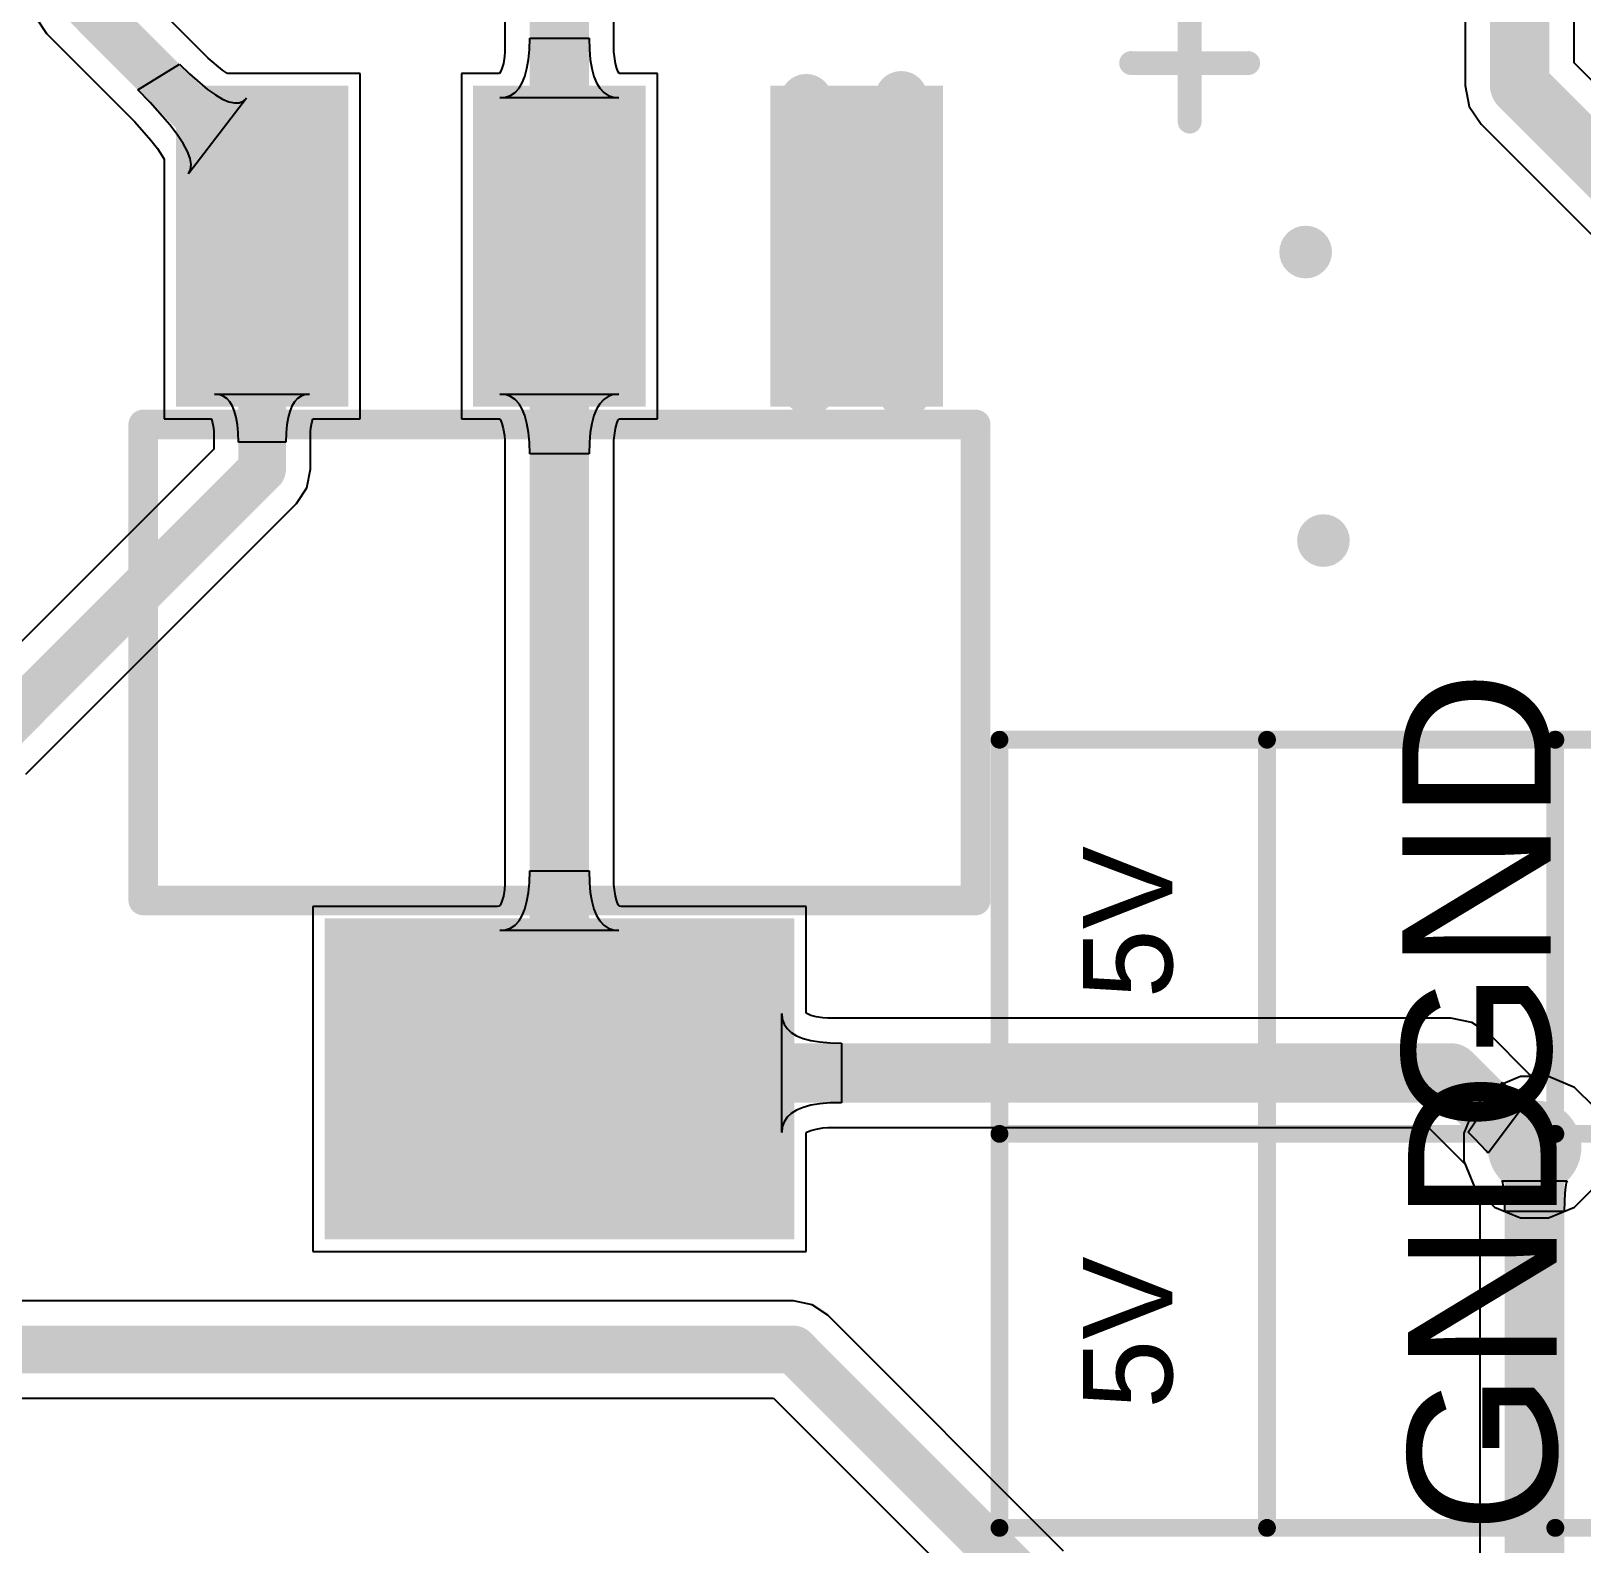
# Model space of a CAD drawing. Header units: millimetres. Extents: x -27 to 79, y -14 to 66.
# Drawn here: x 8.69 to 21.94, y 6.54 to 19.46 of the extents above; entities that cross this region are included whole.
import ezdxf

# ---------------------------------------------------------------- set-up
doc = ezdxf.new("R2010")
doc.units = ezdxf.units.MM
for name, color, linetype in [('BottomLayer', 5, 'Continuous'), ('Mechanical15', 56, 'Continuous'), ('TopLayer', 1, 'Continuous'), ('TopOverlay', 2, 'Continuous'), ('TopPaste', 8, 'Continuous'), ('TopSolder', 216, 'Continuous'), ('ViaHoleLayer', 16, 'Continuous')]:
    doc.layers.add(name, color=color, linetype=linetype)
doc.styles.add('Arial', font='arial.ttf', dxfattribs={"height": 0.2})

msp = doc.modelspace()

# ---------------------------------------------------------------- hatches: boundary and pattern name
at = {"layer": 'BottomLayer'}
h = msp.add_hatch(color=5, dxfattribs=at)
edge = h.paths.add_edge_path()
edge.add_arc((15.315, 18.871), 0.225, 0, 360)
h = msp.add_hatch(color=5, dxfattribs=at)
edge = h.paths.add_edge_path()
edge.add_arc((16.127, 18.896), 0.225, 0, 360)
h = msp.add_hatch(color=5, dxfattribs=at)
edge = h.paths.add_edge_path()
edge.add_arc((19.582, 17.575), 0.225, 0, 360)
h = msp.add_hatch(color=5, dxfattribs=at)
edge = h.paths.add_edge_path()
edge.add_arc((15.34, 16.407), 0.225, 0, 360)
h = msp.add_hatch(color=5, dxfattribs=at)
edge = h.paths.add_edge_path()
edge.add_arc((16.153, 16.381), 0.225, 0, 360)
h = msp.add_hatch(color=5, dxfattribs=at)
edge = h.paths.add_edge_path()
edge.add_arc((19.734, 15.111), 0.225, 0, 360)
h = msp.add_hatch(color=5, dxfattribs=at)
edge = h.paths.add_edge_path()
edge.add_arc((21.538, 9.93), 0.4, 0, 360)
at = {"layer": 'TopLayer'}
h = msp.add_hatch(color=1, dxfattribs=at)
edge = h.paths.add_edge_path()
edge.add_arc((15.315, 18.871), 0.225, 0, 360)
h = msp.add_hatch(color=1, dxfattribs=at)
edge = h.paths.add_edge_path()
edge.add_arc((16.127, 18.896), 0.225, 0, 360)
for points in [[(11.301, 16.356), (10.031, 16.356), (10.031, 18.896), (11.301, 18.896)], [(13.841, 16.356), (12.571, 16.356), (12.571, 18.896), (13.841, 18.896)], [(16.381, 16.356), (15.111, 16.356), (15.111, 18.896), (16.381, 18.896)], [(15.111, 9.244), (11.301, 9.244), (11.301, 11.784), (15.111, 11.784)]]:
    msp.add_hatch(color=1, dxfattribs=at).paths.add_polyline_path(points)
h = msp.add_hatch(color=1, dxfattribs=at)
edge = h.paths.add_edge_path()
edge.add_arc((19.582, 17.575), 0.225, 0, 360)
h = msp.add_hatch(color=1, dxfattribs=at)
edge = h.paths.add_edge_path()
edge.add_arc((15.34, 16.407), 0.225, 0, 360)
h = msp.add_hatch(color=1, dxfattribs=at)
edge = h.paths.add_edge_path()
edge.add_arc((16.153, 16.381), 0.225, 0, 360)
h = msp.add_hatch(color=1, dxfattribs=at)
edge = h.paths.add_edge_path()
edge.add_arc((19.734, 15.111), 0.225, 0, 360)
h = msp.add_hatch(color=1, dxfattribs=at)
edge = h.paths.add_edge_path()
edge.add_arc((21.538, 9.93), 0.4, 0, 360)
at = {"layer": 'TopPaste'}
for points in [[(11.301, 16.356), (10.031, 16.356), (10.031, 18.896), (11.301, 18.896)], [(13.841, 16.356), (12.571, 16.356), (12.571, 18.896), (13.841, 18.896)], [(16.381, 16.356), (15.111, 16.356), (15.111, 18.896), (16.381, 18.896)], [(15.111, 9.244), (11.301, 9.244), (11.301, 11.784), (15.111, 11.784)]]:
    msp.add_hatch(color=8, dxfattribs=at).paths.add_polyline_path(points)
at = {"layer": 'TopSolder'}
for points in [[(11.403, 16.254), (9.929, 16.254), (9.929, 18.997), (11.403, 18.997)], [(13.943, 16.254), (12.469, 16.254), (12.469, 18.997), (13.943, 18.997)], [(16.483, 16.254), (15.009, 16.254), (15.009, 18.997), (16.483, 18.997)], [(15.213, 9.142), (11.199, 9.142), (11.199, 11.885), (15.213, 11.885)]]:
    msp.add_hatch(color=216, dxfattribs=at).paths.add_polyline_path(points)
at = {"layer": 'ViaHoleLayer'}
h = msp.add_hatch(color=16, dxfattribs=at)
edge = h.paths.add_edge_path()
edge.add_arc((15.315, 18.871), 0.1, 0, 360)
h = msp.add_hatch(color=16, dxfattribs=at)
edge = h.paths.add_edge_path()
edge.add_arc((16.127, 18.896), 0.1, 0, 360)
h = msp.add_hatch(color=16, dxfattribs=at)
edge = h.paths.add_edge_path()
edge.add_arc((19.582, 17.575), 0.1, 0, 360)
h = msp.add_hatch(color=16, dxfattribs=at)
edge = h.paths.add_edge_path()
edge.add_arc((15.34, 16.407), 0.1, 0, 360)
h = msp.add_hatch(color=16, dxfattribs=at)
edge = h.paths.add_edge_path()
edge.add_arc((16.153, 16.381), 0.1, 0, 360)
h = msp.add_hatch(color=16, dxfattribs=at)
edge = h.paths.add_edge_path()
edge.add_arc((19.734, 15.111), 0.1, 0, 360)
h = msp.add_hatch(color=16, dxfattribs=at)
edge = h.paths.add_edge_path()
edge.add_arc((21.538, 9.93), 0.2, 0, 360)

# ---------------------------------------------------------------- linework, layer by layer
at = {"layer": 'BottomLayer'}
for p, q in [((21.418, 10.533), (21.196, 10.441)), ((21.658, 10.533), (21.418, 10.533)), ((21.879, 10.441), (21.658, 10.533)), ((21.196, 10.441), (21.026, 10.272)), ((22.049, 10.272), (21.879, 10.441)), ((21.026, 10.272), (20.934, 10.05)), ((20.934, 10.05), (20.934, 9.81)), ((20.934, 9.81), (21.026, 9.588)), ((21.026, 9.588), (21.068, 9.547)), ((21.068, 9.547), (21.071, 9.489)), ((21.263, 9.637), (21.258, 9.644)), ((21.258, 9.644), (21.818, 9.644)), ((21.267, 9.626), (21.263, 9.637)), ((21.271, 9.61), (21.267, 9.626)), ((21.283, 9.426), (21.271, 9.61)), ((21.801, 9.59), (21.796, 9.537)), ((21.804, 9.61), (21.801, 9.59)), ((21.808, 9.626), (21.804, 9.61)), ((21.813, 9.637), (21.808, 9.626)), ((21.818, 9.644), (21.813, 9.637)), ((21.071, 9.489), (21.071, 3.732)), ((21.284, 9.381), (21.283, 9.426)), ((21.793, 9.467), (21.792, 9.381)), ((21.796, 9.537), (21.793, 9.467)), ((21.792, 9.381), (21.284, 9.381))]:
    msp.add_line(p, q, dxfattribs=at)
at = {"layer": 'BottomLayer', "const_width": 0.508}
msp.add_lwpolyline([(21.538, 3.732), (21.538, 9.93)], dxfattribs=at)
at = {"layer": 'BottomLayer', "const_width": 0.254}
msp.add_lwpolyline([(21.411, 9.93, 1), (21.665, 9.93, 1)], format="xyb", close=True, dxfattribs=at)
at = {"layer": 'Mechanical15', "const_width": 0.203}
for points in [[(18.591, 18.689), (18.591, 19.689)], [(18.091, 19.189), (19.091, 19.189)]]:
    msp.add_lwpolyline(points, dxfattribs=at)
at = {"layer": 'Mechanical15', "const_width": 0.102}
for points in [[(18.04, 19.189, 1), (18.142, 19.189, 1)], [(19.04, 19.189, 1), (19.142, 19.189, 1)], [(18.54, 18.689, 1), (18.642, 18.689, 1)]]:
    msp.add_lwpolyline(points, format="xyb", close=True, dxfattribs=at)
at = {"layer": 'TopLayer'}
for p, q in [((21.877, 19.191), (21.877, 21.69)), ((20.944, 21.006), (20.944, 18.998)), ((12.74, 20.794), (12.74, 19.286)), ((13.672, 19.286), (13.672, 20.788)), ((10.205, 19.232), (9.534, 19.903)), ((8.734, 19.576), (8.824, 19.441)), ((8.824, 19.441), (9.577, 18.688)), ((12.95, 19.304), (12.952, 19.401)), ((12.952, 19.401), (13.46, 19.401)), ((13.46, 19.401), (13.463, 19.304)), ((10.327, 19.128), (10.205, 19.232)), ((12.736, 19.244), (12.727, 19.186)), ((12.74, 19.286), (12.736, 19.244)), ((12.929, 19.142), (12.942, 19.218)), ((12.942, 19.218), (12.95, 19.304)), ((13.463, 19.304), (13.47, 19.218)), ((13.47, 19.218), (13.483, 19.142)), ((13.676, 19.244), (13.672, 19.286)), ((13.686, 19.186), (13.676, 19.244)), ((9.603, 18.961), (9.959, 19.18)), ((9.959, 19.18), (10.046, 19.096)), ((10.046, 19.096), (10.2, 18.964)), ((10.369, 19.099), (10.327, 19.128)), ((11.504, 19.099), (10.369, 19.099)), ((11.504, 16.152), (11.504, 19.099)), ((12.678, 19.099), (12.368, 19.099)), ((12.368, 19.099), (12.368, 16.152)), ((12.695, 19.101), (12.678, 19.099)), ((12.703, 19.113), (12.695, 19.101)), ((12.715, 19.142), (12.703, 19.113)), ((12.727, 19.186), (12.715, 19.142)), ((12.911, 19.075), (12.929, 19.142)), ((13.483, 19.142), (13.501, 19.075)), ((13.697, 19.142), (13.686, 19.186)), ((13.709, 19.113), (13.697, 19.142)), ((13.717, 19.101), (13.709, 19.113)), ((13.734, 19.099), (13.717, 19.101)), ((14.044, 19.099), (13.734, 19.099)), ((14.044, 16.152), (14.044, 19.099)), ((23.465, 17.603), (21.877, 19.191)), ((9.708, 18.853), (9.603, 18.961)), ((10.2, 18.964), (10.267, 18.917)), ((12.828, 18.938), (12.861, 18.974)), ((12.861, 18.974), (12.889, 19.02)), ((12.889, 19.02), (12.911, 19.075)), ((13.501, 19.075), (13.524, 19.02)), ((13.524, 19.02), (13.551, 18.974)), ((13.551, 18.974), (13.585, 18.938)), ((20.944, 18.998), (20.98, 18.819)), ((9.876, 18.662), (9.708, 18.853)), ((10.533, 18.89), (10.037, 18.242)), ((10.267, 18.917), (10.328, 18.882)), ((10.328, 18.882), (10.382, 18.859)), ((10.382, 18.859), (10.43, 18.848)), ((10.43, 18.848), (10.471, 18.85)), ((10.471, 18.85), (10.505, 18.863)), ((10.505, 18.863), (10.533, 18.89)), ((12.698, 18.893), (12.746, 18.898)), ((13.714, 18.893), (12.698, 18.893)), ((12.746, 18.898), (12.789, 18.913)), ((12.789, 18.913), (12.828, 18.938)), ((13.585, 18.938), (13.623, 18.913)), ((13.623, 18.913), (13.666, 18.898)), ((13.666, 18.898), (13.714, 18.893)), ((20.98, 18.819), (21.081, 18.668)), ((9.577, 18.688), (9.716, 18.531)), ((9.94, 18.578), (9.876, 18.662)), ((9.99, 18.503), (9.94, 18.578)), ((21.081, 18.668), (22.942, 16.807)), ((9.716, 18.531), (9.771, 18.458)), ((9.771, 18.458), (9.812, 18.396)), ((10.027, 18.435), (9.99, 18.503)), ((10.05, 18.375), (10.027, 18.435)), ((9.812, 18.396), (9.828, 18.367)), ((9.828, 18.367), (9.828, 16.152)), ((10.059, 18.323), (10.05, 18.375)), ((10.055, 18.279), (10.059, 18.323)), ((10.037, 18.242), (10.055, 18.279)), ((10.298, 16.358), (10.26, 16.362)), ((10.26, 16.362), (11.072, 16.362)), ((10.333, 16.345), (10.298, 16.358)), ((10.363, 16.325), (10.333, 16.345)), ((10.39, 16.296), (10.363, 16.325)), ((10.969, 16.325), (10.942, 16.296)), ((10.999, 16.345), (10.969, 16.325)), ((11.034, 16.358), (10.999, 16.345)), ((11.072, 16.362), (11.034, 16.358)), ((12.746, 16.357), (12.698, 16.362)), ((12.698, 16.362), (13.714, 16.362)), ((12.789, 16.341), (12.746, 16.357)), ((12.828, 16.316), (12.789, 16.341)), ((12.861, 16.28), (12.828, 16.316)), ((13.585, 16.316), (13.551, 16.28)), ((13.623, 16.341), (13.585, 16.316)), ((13.666, 16.357), (13.623, 16.341)), ((13.714, 16.362), (13.666, 16.357)), ((10.412, 16.259), (10.39, 16.296)), ((10.43, 16.214), (10.412, 16.259)), ((10.445, 16.161), (10.43, 16.214)), ((10.902, 16.214), (10.888, 16.161)), ((10.92, 16.259), (10.902, 16.214)), ((10.942, 16.296), (10.92, 16.259)), ((12.889, 16.234), (12.861, 16.28)), ((12.911, 16.178), (12.889, 16.234)), ((12.929, 16.111), (12.911, 16.178)), ((13.501, 16.178), (13.483, 16.111)), ((13.524, 16.234), (13.501, 16.178)), ((13.551, 16.28), (13.524, 16.234)), ((9.828, 16.152), (10.232, 16.152)), ((10.232, 16.152), (10.234, 16.148)), ((10.234, 16.148), (10.242, 16.117)), ((10.242, 16.117), (10.249, 16.074)), ((10.249, 16.074), (10.252, 16.043)), ((10.252, 16.043), (10.252, 15.892)), ((10.455, 16.1), (10.445, 16.161)), ((10.461, 16.03), (10.455, 16.1)), ((10.877, 16.1), (10.871, 16.03)), ((10.888, 16.161), (10.877, 16.1)), ((11.08, 16.043), (11.083, 16.074)), ((11.08, 15.721), (11.08, 16.043)), ((11.083, 16.074), (11.09, 16.117)), ((11.09, 16.117), (11.099, 16.148)), ((11.099, 16.148), (11.1, 16.152)), ((11.1, 16.152), (11.504, 16.152)), ((12.368, 16.152), (12.696, 16.152)), ((12.696, 16.152), (12.703, 16.141)), ((12.703, 16.141), (12.715, 16.112)), ((12.715, 16.112), (12.726, 16.068)), ((12.726, 16.068), (12.736, 16.009)), ((12.942, 16.035), (12.929, 16.111)), ((13.483, 16.111), (13.47, 16.035)), ((13.676, 16.009), (13.686, 16.068)), ((13.686, 16.068), (13.697, 16.112)), ((13.697, 16.112), (13.709, 16.141)), ((13.709, 16.141), (13.716, 16.152)), ((13.716, 16.152), (14.044, 16.152)), ((10.463, 15.952), (10.461, 16.03)), ((10.869, 15.952), (10.463, 15.952)), ((10.871, 16.03), (10.869, 15.952)), ((12.736, 16.009), (12.74, 15.967)), ((12.74, 15.967), (12.74, 12.174)), ((12.95, 15.948), (12.942, 16.035)), ((12.952, 15.851), (12.95, 15.948)), ((13.463, 15.948), (13.46, 15.851)), ((13.47, 16.035), (13.463, 15.948)), ((13.672, 15.967), (13.676, 16.009)), ((13.672, 12.174), (13.672, 15.967)), ((10.252, 15.892), (8.183, 13.824)), ((13.46, 15.851), (12.952, 15.851)), ((11.049, 15.562), (11.08, 15.721)), ((10.959, 15.428), (11.049, 15.562)), ((8.648, 13.117), (10.959, 15.428)), ((12.942, 12.106), (12.95, 12.192)), ((12.95, 12.192), (12.952, 12.289)), ((12.952, 12.289), (13.46, 12.289)), ((13.46, 12.289), (13.463, 12.192)), ((13.463, 12.192), (13.47, 12.106)), ((12.727, 12.074), (12.715, 12.03)), ((12.736, 12.132), (12.727, 12.074)), ((12.74, 12.174), (12.736, 12.132)), ((12.929, 12.03), (12.942, 12.106)), ((13.47, 12.106), (13.483, 12.03)), ((13.676, 12.132), (13.672, 12.174)), ((13.686, 12.074), (13.676, 12.132)), ((13.697, 12.03), (13.686, 12.074)), ((12.678, 11.987), (11.098, 11.987)), ((11.098, 11.987), (11.098, 9.04)), ((12.695, 11.989), (12.678, 11.987)), ((12.703, 12.001), (12.695, 11.989)), ((12.715, 12.03), (12.703, 12.001)), ((12.889, 11.908), (12.911, 11.963)), ((12.911, 11.963), (12.929, 12.03)), ((13.483, 12.03), (13.501, 11.963)), ((13.501, 11.963), (13.524, 11.908)), ((13.709, 12.001), (13.697, 12.03)), ((13.717, 11.989), (13.709, 12.001)), ((13.734, 11.987), (13.717, 11.989)), ((15.314, 11.987), (13.734, 11.987)), ((15.314, 11.075), (15.314, 11.987)), ((12.746, 11.786), (12.789, 11.801)), ((12.789, 11.801), (12.828, 11.826)), ((12.828, 11.826), (12.861, 11.862)), ((12.861, 11.862), (12.889, 11.908)), ((13.524, 11.908), (13.551, 11.862)), ((13.551, 11.862), (13.585, 11.826)), ((13.585, 11.826), (13.623, 11.801)), ((13.623, 11.801), (13.666, 11.786)), ((12.698, 11.781), (12.746, 11.786)), ((13.714, 11.781), (12.698, 11.781)), ((13.666, 11.786), (13.714, 11.781)), ((15.105, 10.056), (15.105, 11.072)), ((15.105, 11.072), (15.11, 11.024)), ((15.11, 11.024), (15.125, 10.981)), ((15.326, 11.068), (15.314, 11.075)), ((15.355, 11.056), (15.326, 11.068)), ((15.399, 11.044), (15.355, 11.056)), ((15.458, 11.034), (15.399, 11.044)), ((15.5, 11.031), (15.458, 11.034)), ((20.824, 11.031), (15.5, 11.031)), ((21.002, 10.995), (20.824, 11.031)), ((15.125, 10.981), (15.151, 10.943)), ((15.151, 10.943), (15.187, 10.91)), ((15.187, 10.91), (15.233, 10.882)), ((15.233, 10.882), (15.289, 10.859)), ((21.154, 10.894), (21.002, 10.995)), ((21.487, 10.56), (21.154, 10.894)), ((15.289, 10.859), (15.355, 10.841)), ((15.355, 10.841), (15.432, 10.829)), ((15.432, 10.829), (15.519, 10.821)), ((15.519, 10.821), (15.616, 10.818)), ((15.616, 10.818), (15.616, 10.31)), ((20.97, 10.059), (21.262, 10.485)), ((21.262, 10.485), (21.295, 10.454)), ((21.519, 10.533), (21.487, 10.56)), ((21.658, 10.533), (21.519, 10.533)), ((21.879, 10.441), (21.658, 10.533)), ((21.295, 10.454), (21.4, 10.362)), ((21.4, 10.362), (21.42, 10.347)), ((21.42, 10.347), (21.438, 10.337)), ((21.438, 10.337), (21.454, 10.329)), ((22.049, 10.272), (21.879, 10.441)), ((15.187, 10.219), (15.151, 10.186)), ((15.233, 10.247), (15.187, 10.219)), ((15.289, 10.27), (15.233, 10.247)), ((15.355, 10.288), (15.289, 10.27)), ((15.432, 10.3), (15.355, 10.288)), ((15.519, 10.308), (15.432, 10.3)), ((15.616, 10.31), (15.519, 10.308)), ((21.478, 10.325), (21.141, 9.878)), ((21.454, 10.329), (21.467, 10.326)), ((21.467, 10.326), (21.478, 10.325)), ((15.11, 10.105), (15.105, 10.056)), ((15.125, 10.148), (15.11, 10.105)), ((15.151, 10.186), (15.125, 10.148)), ((15.326, 10.061), (15.355, 10.073)), ((15.355, 10.073), (15.399, 10.085)), ((15.399, 10.085), (15.458, 10.095)), ((15.458, 10.095), (15.5, 10.098)), ((15.5, 10.098), (20.631, 10.098)), ((20.631, 10.098), (20.945, 9.784)), ((15.314, 10.054), (15.326, 10.061)), ((15.314, 9.04), (15.314, 10.054)), ((21.031, 9.998), (20.97, 10.059)), ((21.125, 9.899), (21.031, 9.998)), ((21.134, 9.889), (21.125, 9.899)), ((21.139, 9.882), (21.134, 9.889)), ((21.141, 9.878), (21.139, 9.882)), ((20.945, 9.784), (21.026, 9.588)), ((21.026, 9.588), (21.196, 9.418)), ((21.879, 9.418), (22.049, 9.588)), ((21.196, 9.418), (21.418, 9.327)), ((21.658, 9.327), (21.879, 9.418)), ((21.418, 9.327), (21.658, 9.327)), ((11.098, 9.04), (15.314, 9.04)), ((15.206, 8.617), (2.278, 8.617)), ((15.365, 8.585), (15.206, 8.617)), ((15.499, 8.496), (15.365, 8.585)), ((17.514, 6.481), (15.499, 8.496)), ((2.107, 7.788), (15.035, 7.788)), ((15.035, 7.788), (16.91, 5.913))]:
    msp.add_line(p, q, dxfattribs=at)
for points, const_width in [([(21.411, 18.998), (21.411, 21.69)], 0.508), ([(13.206, 17.626), (13.206, 21.431)], 0.508), ([(9.117, 19.734), (10.159, 18.692)], 0.406), ([(21.411, 18.998), (23.272, 17.137)], 0.508), ([(10.159, 18.692), (10.234, 18.692)], 0.406), ([(10.234, 18.692), (10.666, 18.261)], 0.406), ([(10.666, 15.721), (10.666, 18.261)], 0.406), ([(13.206, 10.514), (13.206, 17.626)], 0.508), ([(8.355, 13.41), (10.666, 15.721)], 0.406), ([(13.206, 10.514), (13.257, 10.564)], 0.508), ([(13.257, 10.564), (20.824, 10.564)], 0.508), ([(20.824, 10.564), (21.459, 9.93)], 0.508), ([(21.459, 9.93), (21.538, 9.93)], 0.508), ([(2.107, 8.203), (15.206, 8.203)], 0.406), ([(15.206, 8.203), (17.779, 5.63)], 0.406)]:
    msp.add_lwpolyline(points, dxfattribs=dict(at, const_width=const_width))
for points, const_width in [([(21.284, 18.998, 1), (21.538, 18.998, 1)], 0.254), ([(21.284, 18.998, 1), (21.538, 18.998, 1)], 0.254), ([(10.057, 18.692, 1), (10.26, 18.692, 1)], 0.203), ([(10.057, 18.692, 1), (10.26, 18.692, 1)], 0.203), ([(10.133, 18.692, 1), (10.336, 18.692, 1)], 0.203), ([(10.133, 18.692, 1), (10.336, 18.692, 1)], 0.203), ([(10.564, 18.261, 1), (10.768, 18.261, 1)], 0.203), ([(10.564, 18.261, 1), (10.768, 18.261, 1)], 0.203), ([(13.079, 17.626, 1), (13.333, 17.626, 1)], 0.254), ([(13.079, 17.626, 1), (13.333, 17.626, 1)], 0.254), ([(10.564, 15.721, 1), (10.768, 15.721, 1)], 0.203), ([(10.564, 15.721, 1), (10.768, 15.721, 1)], 0.203), ([(13.079, 10.514, 1), (13.333, 10.514, 1)], 0.254), ([(13.079, 10.514, 1), (13.333, 10.514, 1)], 0.254), ([(13.13, 10.564, 1), (13.384, 10.564, 1)], 0.254), ([(13.13, 10.564, 1), (13.384, 10.564, 1)], 0.254), ([(20.697, 10.564, 1), (20.951, 10.564, 1)], 0.254), ([(20.697, 10.564, 1), (20.951, 10.564, 1)], 0.254), ([(21.332, 9.93, 1), (21.586, 9.93, 1)], 0.254), ([(21.332, 9.93, 1), (21.586, 9.93, 1)], 0.254), ([(21.411, 9.93, 1), (21.665, 9.93, 1)], 0.254), ([(15.105, 8.203, 1), (15.308, 8.203, 1)], 0.203), ([(15.105, 8.203, 1), (15.308, 8.203, 1)], 0.203)]:
    msp.add_lwpolyline(points, format="xyb", close=True, dxfattribs=dict(at, const_width=const_width))
at = {"layer": 'TopOverlay'}
for points, const_width in [([(9.65, 16.102), (16.762, 16.102)], 0.254), ([(9.65, 12.038), (9.65, 16.102)], 0.254), ([(16.762, 16.102), (16.762, 12.038)], 0.254), ([(16.966, 13.41), (21.715, 13.41)], 0.152), ([(16.966, 6.679), (16.966, 13.41)], 0.152), ([(19.252, 6.679), (19.252, 13.41)], 0.152), ([(21.715, 6.679), (21.715, 13.41)], 0.152), ([(21.715, 13.41), (51.637, 13.41)], 0.152), ([(9.65, 12.038), (16.762, 12.038)], 0.254), ([(16.966, 10.044), (21.715, 10.044)], 0.152), ([(21.715, 10.044), (51.637, 10.044)], 0.152), ([(16.966, 6.679), (21.715, 6.679)], 0.152), ([(21.715, 6.679), (51.637, 6.679)], 0.152)]:
    msp.add_lwpolyline(points, dxfattribs=dict(at, const_width=const_width))
for points, const_width in [([(9.587, 16.102, 1), (9.714, 16.102, 1)], 0.127), ([(9.587, 16.102, 1), (9.714, 16.102, 1)], 0.127), ([(16.699, 16.102, 1), (16.826, 16.102, 1)], 0.127), ([(16.699, 16.102, 1), (16.826, 16.102, 1)], 0.127), ([(16.928, 13.41, 1), (17.004, 13.41, 1)], 0.0762), ([(16.928, 13.41, 1), (17.004, 13.41, 1)], 0.0762), ([(19.214, 13.41, 1), (19.29, 13.41, 1)], 0.0762), ([(21.677, 13.41, 1), (21.754, 13.41, 1)], 0.0762), ([(21.677, 13.41, 1), (21.754, 13.41, 1)], 0.0762), ([(21.677, 13.41, 1), (21.754, 13.41, 1)], 0.0762), ([(9.587, 12.038, 1), (9.714, 12.038, 1)], 0.127), ([(9.587, 12.038, 1), (9.714, 12.038, 1)], 0.127), ([(16.699, 12.038, 1), (16.826, 12.038, 1)], 0.127), ([(16.699, 12.038, 1), (16.826, 12.038, 1)], 0.127), ([(16.928, 10.044, 1), (17.004, 10.044, 1)], 0.0762), ([(21.677, 10.044, 1), (21.754, 10.044, 1)], 0.0762), ([(21.677, 10.044, 1), (21.754, 10.044, 1)], 0.0762), ([(16.928, 6.679, 1), (17.004, 6.679, 1)], 0.0762), ([(16.928, 6.679, 1), (17.004, 6.679, 1)], 0.0762), ([(19.214, 6.679, 1), (19.29, 6.679, 1)], 0.0762), ([(21.677, 6.679, 1), (21.754, 6.679, 1)], 0.0762), ([(21.677, 6.679, 1), (21.754, 6.679, 1)], 0.0762), ([(21.677, 6.679, 1), (21.754, 6.679, 1)], 0.0762)]:
    msp.add_lwpolyline(points, format="xyb", close=True, dxfattribs=dict(at, const_width=const_width))

# ---------------------------------------------------------------- texts
at = {"layer": 'TopOverlay', "style": 'Arial'}
for s, height, p in [('GND', 1.27, (21.677, 10.059)), ('5V', 0.762, (18.443, 11.2)), ('GND', 1.27, (21.727, 6.63)), ('5V', 0.762, (18.443, 7.695))]:
    msp.add_text(s, height=height, rotation=90, dxfattribs=at).set_placement(p)

doc.saveas('drawing.dxf')
